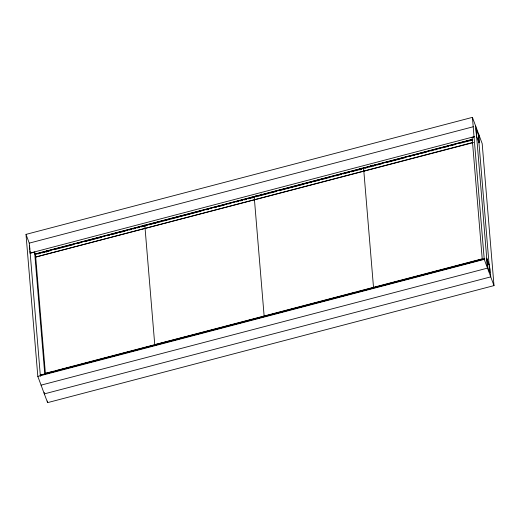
<?xml version="1.0" encoding="UTF-8"?>
<svg xmlns="http://www.w3.org/2000/svg" width="520" height="520" viewBox="0 0 520 520"><rect width="100%" height="100%" fill="white"/><g stroke="black" fill="none" stroke-linecap="round" stroke-linejoin="round"><path stroke-width="0.78" d="M26 234.39L472.42 117.364L482.183 143.605L494 285.61L47.58 402.636L37.817 376.396L26 234.39L29.348 243.386M473.324 126.731L29.25 243.133L30.082 253.078L474.149 136.669M30.147 253.266L34.613 252.096L35.691 254.989M474.344 136.825L472.108 137.41L482.274 259.532M35.587 253.858L471.029 139.711M34.821 254.241L472.615 139.484M472.121 139.763L35.406 254.248L35.639 257.062L473.219 142.603M37.843 253.968L40.19 253.357M41.75 252.947L44.096 252.33M45.656 251.921L50.343 250.692M55.809 249.262L58.156 248.644M59.716 248.235L62.062 247.624M63.622 247.214L65.969 246.597M67.529 246.188L73.782 244.55M77.688 243.522L80.028 242.911M85.501 241.475L87.841 240.864M89.408 240.455L95.654 238.817M97.221 238.407L101.907 237.178M107.374 235.742L109.72 235.131M111.28 234.722L117.533 233.083M119.093 232.674L125.34 231.036M129.246 230.009L131.593 229.398M133.153 228.982L135.499 228.371M137.059 227.962L139.406 227.344M140.966 226.935L144.092 226.115M144.872 225.914L147.219 225.297M148.779 224.887L153.465 223.659M155.031 223.249L157.372 222.638M158.938 222.228L161.278 221.611M162.845 221.202L169.091 219.564M170.658 219.154L179.25 216.905M180.811 216.495L183.157 215.878M184.717 215.469L190.964 213.831M192.53 213.421L194.87 212.803M196.436 212.394L201.123 211.166M206.589 209.736L208.936 209.118M214.403 207.688L216.749 207.071M218.309 206.661L224.562 205.023M228.469 204.003L230.808 203.385M236.281 201.955L238.622 201.338M240.188 200.928L242.528 200.317M244.088 199.908L246.435 199.29M247.994 198.881L252.688 197.652M258.154 196.216L260.494 195.605M262.061 195.195L264.401 194.578M265.967 194.168L268.307 193.557M269.874 193.147L276.12 191.51M280.026 190.483L282.373 189.872M283.933 189.462L286.28 188.844M287.839 188.435L290.186 187.824M291.746 187.415L297.999 185.776M299.559 185.367L304.245 184.139M305.812 183.729L308.152 183.112M309.712 182.702L312.058 182.084M313.619 181.675L319.872 180.037M321.432 179.628L330.025 177.379M331.591 176.969L333.931 176.352M335.498 175.942L341.744 174.304M343.31 173.894L349.557 172.256M351.124 171.847L355.81 170.619M357.37 170.209L359.716 169.598M365.183 168.161L367.529 167.544M369.09 167.135L371.436 166.524M372.996 166.114L375.343 165.497M376.903 165.087L381.589 163.859M387.056 162.428L389.402 161.811M390.962 161.401L393.309 160.791M394.869 160.381L397.215 159.763M398.775 159.354L405.028 157.716M408.935 156.696L411.275 156.078M412.841 155.669L415.181 155.058M416.748 154.648L419.088 154.031M420.654 153.621L426.901 151.983M430.807 150.956L433.154 150.345M434.714 149.935L437.06 149.318M438.62 148.909L440.966 148.298M442.526 147.888L448.773 146.25M450.34 145.841L455.026 144.612M460.493 143.175L462.839 142.565M464.399 142.155L470.652 140.517M473.135 142.376L35.639 257.062M482.04 258.895L45.325 373.373L54.002 371.345M55.562 370.935L75.875 365.612M77.441 365.203L153.998 345.131M204.783 331.819L154.7 344.708M206.343 331.409L355.563 292.292M357.123 291.882L407.121 278.779M408.688 278.369L481.338 259.324M40.339 376.382L40.242 375.2L484.315 258.791M40.242 375.2L484.504 258.947M37.817 376.396L484.244 259.37L472.42 117.364M41.074 385.144L487.494 268.119L486.668 258.173L489.157 264.875L488.404 262.853M489.242 265.87L490.12 269.36L490.75 276.868L44.324 393.887L44.2 392.385M478.991 142.747L476.502 136.052L475.676 126.113M484.244 259.37L494 285.61M363.844 171.275L363.532 168.233M254.475 199.94L254.156 196.905M145.1 228.612L144.781 225.576M478.907 141.745L479.479 142.831L478.926 134.856M487.481 260.37L486.811 258.713L487.461 266.5L489.756 272.662L478.263 134.595L475.969 128.434L486.733 258.362M363.825 170.989L373.549 287.853M254.449 199.661L264.173 316.524M145.073 228.332L154.798 345.196M35.503 254.586L45.428 373.867M47.444 401.024L47.58 402.636M34.613 252.096L44.779 374.218M29.549 245.459L29.874 249.353M30.004 250.913L40.313 375.388M372.567 165.308A1.345 1.059 -4.8 0 1 372.769 165.081M374.666 164.99A1.345 1.059 -4.8 0 1 375.082 165.718M372.853 166.075A1.345 1.059 -4.8 0 1 373.796 165.718M370.949 166.517A2.912 2.301 -4.8 0 1 370.916 165.328M470.717 140.784A1.345 1.059 -4.8 0 1 470.847 140.524M471.328 140.114A1.345 1.059 -4.8 0 1 472.342 139.958M470.795 140.595A1.345 1.059 -4.8 0 1 470.762 139.529M265.512 193.869A1.345 1.059 -4.8 0 1 265.655 194.116M263.478 194.747A1.345 1.059 -4.8 0 1 264.42 194.389M261.573 195.189A2.912 2.301 -4.8 0 1 261.541 193.999M361.472 169.195A1.345 1.059 -4.8 0 1 361.679 168.968M361.953 168.786A1.345 1.059 -4.8 0 1 363.291 168.721M361.419 169.26A1.345 1.059 -4.8 0 1 361.387 168.201M363.214 167.726A1.345 1.059 -4.8 0 1 363.714 168.09M360.081 169.949A2.912 2.301 -4.8 0 1 359.658 168.818M365.053 167.401A2.912 2.301 -4.8 0 1 365.359 167.947M360.009 169.097A2.912 2.301 -4.8 0 1 359.704 168.558M154.109 223.418A1.345 1.059 -4.8 0 1 155.72 223.171M252.096 197.867A1.345 1.059 -4.8 0 1 253.591 197.301M251.849 197.411A1.345 1.059 -4.8 0 1 252.018 196.872M253.513 196.306A1.345 1.059 -4.8 0 1 254.339 196.761M250.705 198.62A2.912 2.301 -4.8 0 1 250.289 197.489M255.678 196.072A2.912 2.301 -4.8 0 1 255.983 196.619M255.911 195.761A2.912 2.301 -4.8 0 1 255.944 196.957M45.006 251.908A1.345 1.059 -4.8 0 1 46.631 251.999M44.473 252.389A1.345 1.059 -4.8 0 1 44.441 251.322M46.267 250.848A1.345 1.059 -4.8 0 1 46.547 251.004M48.107 250.523A2.912 2.301 -4.8 0 1 48.523 251.661M142.642 225.544A1.345 1.059 -4.8 0 1 142.851 225.31M144.463 225.062A1.345 1.059 -4.8 0 1 145.158 225.953M142.727 226.538A1.345 1.059 -4.8 0 1 143.871 225.947M141.031 226.753A2.912 2.301 -4.8 0 1 140.913 226.161M146.302 224.744A2.912 2.301 -4.8 0 1 146.608 225.284M146.536 224.432A2.912 2.301 -4.8 0 1 146.569 225.628"/></g></svg>
